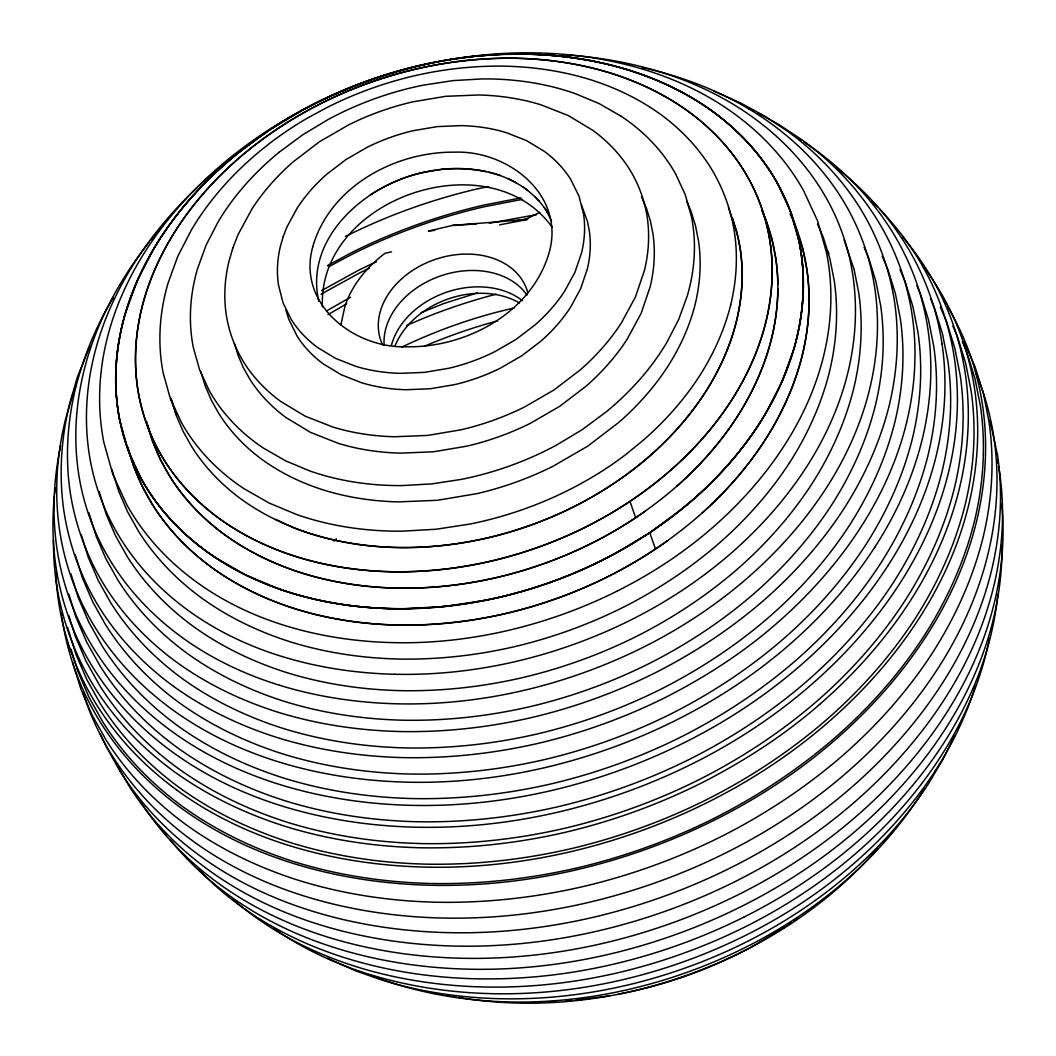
<?xml version="1.0" encoding="UTF-8"?>
<svg xmlns="http://www.w3.org/2000/svg" width="1056" height="1056" viewBox="0 0 1056 1056"><rect width="100%" height="100%" fill="white"/><g stroke="black" fill="none" stroke-linecap="round" stroke-linejoin="round"><path stroke-width="1.5" d="M340.824 325.09L345.048 305.831A115.672 87.688 -19.2 0 1 385.11 253.255L391.512 251.869M906.602 422.532C897.415 460.218 881.087 495.924 860.033 528.422A443.612 336.323 -19.2 0 1 776.992 623.146C743.371 652.608 705.553 676.975 665.782 697.25A443.929 336.56 -19.2 0 1 537.042 743.609C493.31 753.548 448.483 758.472 403.63 757.627A443.929 336.56 -19.2 0 1 278.375 737.92C241.111 726.251 205.471 709.328 173.738 686.479M73.313 392.634L65.274 420.262A454.159 344.309 -19.2 0 0 59.532 529.703C64.627 564.986 77.26 599.095 96.254 629.257A454.159 344.309 -19.2 0 0 171.97 709.355C204.296 732.93 240.9 750.262 279.074 762.023A454.159 344.309 -19.2 0 0 407.326 782.179C453.222 783.248 499.184 778.18 543.893 767.857A454.159 344.309 -19.2 0 0 675.695 720.377C716.588 699.917 755.066 674.56 789.571 644.53A454.159 344.309 -19.2 0 0 874.579 547.549M975.52 685.529C966.346 715.783 952.248 744.401 935.141 770.933M73.867 391.103L75.53 386.536M954.532 735.94L943.021 759.304L928.594 783.526A416.513 315.77 -19.2 0 1 850.621 872.467C818.994 900.016 783.684 923.248 746.196 942.044A416.513 315.77 -19.2 0 1 625.324 985.565C584.311 995.056 542.164 999.676 500.069 998.725A416.513 315.77 -19.2 0 1 382.457 980.219L355.621 970.86L327.518 958.241M89.945 345.972L77.365 377.124L69.524 404.118A443.942 336.56 -19.2 0 0 63.901 510.998C69.142 545.464 81.404 578.635 99.792 608.243A443.942 336.56 -19.2 0 0 173.738 686.479M113.388 297.607C96.162 325.525 83.794 356.268 75.596 387.988A431.429 327.083 -19.2 0 0 70.145 491.872C75.227 525.36 87.16 557.608 105.019 586.37A431.429 327.083 -19.2 0 0 176.88 662.402C207.715 684.618 242.365 701.052 278.573 712.404A431.429 327.083 -19.2 0 0 400.303 731.544C443.89 732.362 487.463 727.584 529.954 717.935A431.429 327.083 -19.2 0 0 655.063 672.87C693.818 653.268 730.29 629.231 763.171 600.851A431.429 327.083 -19.2 0 0 843.863 508.794C864.178 477.088 879.978 442.464 889.112 405.874A431.442 327.083 -19.2 0 0 894.577 301.99C889.482 268.501 877.562 236.267 859.69 207.491A431.429 327.083 -19.2 0 0 787.829 131.459L764.914 116.239L740.23 102.775L713.909 91.159M789.518 462.739C807.431 434.808 821.357 404.29 829.396 372.042A380.2 288.248 -19.2 0 0 834.214 280.5L829.858 258.562L823.271 237.27L817.595 224.11M874.592 547.549C896.148 514.272 912.859 477.708 922.258 439.138A454.159 344.322 -19.2 0 0 928 329.696C922.904 294.413 910.272 260.304 891.277 230.142A454.159 344.309 -19.2 0 0 815.562 150.044L803.735 141.794M887.621 566.201C909.586 532.29 926.627 495.026 936.21 455.704A462.898 350.935 -19.2 0 0 942.071 344.15M924.066 789.096L920.08 795.511A399.551 302.914 -19.2 0 1 845.275 880.823C814.942 907.262 781.07 929.544 745.114 947.562A399.551 302.914 -19.2 0 1 629.152 989.327C589.816 998.435 549.384 1002.857 509.005 1001.946A399.551 302.914 -19.2 0 1 396.172 984.192L384.595 980.404M334.052 541.147L336.336 538.864M220.757 166.703L210.712 175.177A399.551 302.914 -19.2 0 0 135.92 260.489C116.952 289.753 102.26 321.922 93.984 355.859A399.551 302.914 -19.2 0 0 88.928 452.14C93.416 483.186 104.518 513.19 121.229 539.722A399.551 302.914 -19.2 0 0 187.836 610.196C216.282 630.934 248.477 646.18 282.071 656.528M820.472 703.679C784.436 735.24 743.926 761.363 701.303 783.077A475.662 360.624 -19.2 0 1 563.363 832.748C516.516 843.401 468.481 848.668 420.42 847.77A475.675 360.624 -19.2 0 1 286.202 826.663C246.286 814.15 208.085 796.026 174.082 771.54A475.662 360.624 -19.2 0 1 94.868 687.72C75.161 656 62.014 620.44 56.404 583.519A475.675 360.624 -19.2 0 1 53.473 539.59M854.7 801.992C818.585 833.422 778.312 859.94 735.53 881.377A475.319 360.36 -19.2 0 1 597.577 931.049C550.783 941.886 502.669 947.166 454.634 946.07A475.319 360.36 -19.2 0 1 320.417 924.95C280.46 912.661 242.167 894.485 208.309 869.84A475.319 360.347 -19.2 0 1 129.096 785.994L118.272 767.026M279.259 152.13L302.94 134.653L328.588 119.262A261.268 198.079 -19.2 0 1 423.364 85.14L453.024 80.599L482.539 78.923A261.268 198.079 -19.2 0 1 574.741 93.43L599.069 103.567L621.152 116.239M500.069 175.454A122.549 92.915 -19.2 0 0 495.977 174.121C476.863 168.63 456.746 167.429 437.052 169.897A122.562 92.915 -19.2 0 0 422.875 172.511C365.798 184.655 303.97 237.824 318.846 301.396M610.157 73.009A330.964 250.919 -19.2 0 0 516.78 58.331C483.331 57.697 449.909 61.367 417.318 68.772A330.964 250.919 -19.2 0 0 321.341 103.343C291.614 118.378 263.644 136.805 238.418 158.585A330.964 250.919 -19.2 0 0 176.51 229.205C160.921 253.519 148.804 280.091 141.794 308.154A330.964 250.906 -19.2 0 0 137.61 387.842C141.517 413.53 150.665 438.266 164.366 460.337A330.964 250.906 -19.2 0 0 219.49 518.668C243.157 535.696 269.729 548.315 297.502 557.014A330.964 250.919 -19.2 0 0 390.892 571.692C424.327 572.326 457.75 568.656 490.354 561.251A330.964 250.919 -19.2 0 0 586.318 526.693C616.044 511.658 644.015 493.218 669.24 471.438A330.964 250.919 -19.2 0 0 731.148 400.831C746.737 376.504 758.855 349.945 765.864 321.869A330.964 250.919 -19.2 0 0 770.048 242.18C766.141 216.493 756.994 191.756 743.292 169.686A330.964 250.906 -19.2 0 0 688.169 111.368C664.514 94.327 637.943 81.721 610.157 73.009M147.589 424.868L152.843 441.857L160.525 459.69L170.069 476.718A330.964 250.906 -19.2 0 0 225.205 535.049C248.86 552.077 275.431 564.696 303.204 573.395A330.964 250.919 -19.2 0 0 396.594 588.086C430.03 588.72 463.452 585.05 496.056 577.645A330.964 250.919 -19.2 0 0 592.02 543.074C621.746 528.04 649.73 509.599 674.956 487.819A330.964 250.919 -19.2 0 0 736.85 417.212C752.44 392.885 764.557 366.326 771.566 338.263A330.964 250.919 -19.2 0 0 777.797 288.803M617.43 590.951C647.447 575.903 675.919 557.753 701.95 536.554A379.421 287.654 -19.2 0 0 783.79 446.358C801.86 418.559 815.813 387.948 823.693 355.674A379.421 287.654 -19.2 0 0 826.61 253.07L817.568 220.889L803.524 190.502A379.421 287.654 -19.2 0 0 734.422 113.85C710.912 96.677 684.658 83.477 657.228 73.841A379.421 287.654 -19.2 0 0 537.557 52.932C502.656 52.034 467.742 55.638 433.554 62.542A356.36 270.164 -19.2 0 0 304.286 109.111L269.28 130.086L236.993 153.925A356.36 270.164 -19.2 0 0 153.622 249.044L137.24 280.711L125.426 313.091A356.36 270.164 -19.2 0 0 119.816 420.433L128.291 450.701L141.491 479.266A356.36 270.164 -19.2 0 0 215.767 557.819L245.876 575.111L279.035 588.944A356.36 270.164 -19.2 0 0 404.831 608.718L445.064 606.448L485.522 600.257A356.36 270.164 -19.2 0 0 614.79 553.687L649.783 532.712L682.084 508.873A356.36 270.164 -19.2 0 0 765.455 413.754L781.836 382.087L793.637 349.694A356.36 270.164 -19.2 0 0 799.26 242.365L790.772 212.098L777.572 183.533A356.73 270.442 -19.2 0 0 712.615 111.461M127.802 447.071L133.993 467.082L142.296 486.341L152.605 504.742A357.456 270.996 -19.2 0 0 212.15 567.732C237.692 586.133 266.402 599.755 296.393 609.154A357.456 270.996 -19.2 0 0 397.254 625.007C433.369 625.693 469.471 621.733 504.676 613.734A357.456 270.996 -19.2 0 0 608.335 576.404C640.438 560.168 670.652 540.25 697.897 516.727A357.456 270.996 -19.2 0 0 764.755 440.458C781.598 414.203 794.68 385.506 802.256 355.186A357.456 270.996 -19.2 0 0 806.771 269.122L802.679 248.49L793.294 221.074M649.783 532.712L671.642 517.123L692.195 500.346A357.456 270.996 -19.2 0 0 759.053 424.076C775.883 397.808 788.977 369.125 796.541 338.804A357.456 270.996 -19.2 0 0 801.068 252.74C796.858 224.994 786.971 198.277 772.174 174.438A357.456 270.996 -19.2 0 0 712.628 111.448C690.505 95.344 665.834 82.896 640.028 73.854A356.36 270.164 -19.2 0 0 514.246 54.08C482.552 54.278 450.978 58.436 420.09 65.446A357.456 270.996 -19.2 0 0 316.444 102.775C284.341 119.011 254.126 138.93 226.882 162.452A357.456 270.996 -19.2 0 0 160.024 238.722C143.18 264.977 130.099 293.674 122.522 323.994A357.456 270.996 -19.2 0 0 118.008 410.058C122.219 437.804 132.106 464.521 146.903 488.36A357.456 270.996 -19.2 0 0 206.448 551.351C231.99 569.752 260.687 583.374 290.69 592.772A357.456 270.996 -19.2 0 0 391.552 608.626C427.667 609.312 463.769 605.352 498.973 597.353A357.456 270.996 -19.2 0 0 602.633 560.01L626.736 547.034L649.783 532.712L655.499 549.094M786.72 925.914L791.644 922.522M794.112 920.819L797.808 918.271M785.453 926.732L751.727 946.902A356.36 270.164 -19.2 0 1 622.446 993.445C588.258 1000.388 553.344 1003.926 518.443 1003.094A379.421 287.654 -19.2 0 1 464.746 998.395M321.658 290.572L357.826 270.64A453.618 343.9 -19.2 0 1 376.438 261.743M326.436 310.952L350.605 297.251M321.011 294.215L359.357 273.082A449.473 340.758 -19.2 0 1 369.257 268.25M328.02 314.596L346.698 303.785M328.416 266.891L352.123 254.258A453.288 343.649 -19.2 0 1 483.674 206.884L522.496 199.32M327.452 265.597L351.199 252.806A455.902 345.629 -19.2 0 1 483.41 205.194L520.859 197.881M744.163 916.991C785.044 896.504 823.535 871.16 858.04 841.13A454.159 344.309 -19.2 0 0 943.048 744.15C964.616 710.886 981.314 674.309 990.726 635.738A454.159 344.322 -19.2 0 0 997.841 594.238M401.795 347.081C437.659 330.053 475.411 316.589 514.206 308.022M499.567 224.862L523.763 220.202L539.748 212.401M421.106 312.695L443.48 303.64L477.259 292.934M525.65 219.569L452.483 225.43L428.3 231.092L434.795 230.366M437.593 61.816L423.311 64.904A379.922 288.037 -19.2 0 0 313.051 104.61C283.034 119.658 254.575 137.808 228.532 159.007A379.421 287.654 -19.2 0 0 146.692 249.203C128.621 277.015 114.668 307.626 106.788 339.887A379.421 287.654 -19.2 0 0 103.871 442.49L112.926 474.672L126.958 505.058A379.421 287.654 -19.2 0 0 196.06 581.711C219.569 598.884 245.824 612.097 273.253 621.72A379.421 287.654 -19.2 0 0 392.924 642.629C431.323 643.566 469.775 639.289 507.17 630.67A379.922 288.037 -19.2 0 0 617.43 590.951M618.407 994.184L632.689 991.096A379.922 288.037 -19.2 0 0 742.949 951.39C772.966 936.342 801.425 918.192 827.468 896.993A379.421 287.654 -19.2 0 0 877.246 849.077M488.624 186.622L477.695 188.8A455.902 345.629 -19.2 0 0 345.497 236.425M489.364 223.265L536.567 214.632M512.873 221.311L528.29 218.605M422.875 172.511L441.791 169.316A121.955 92.453 -19.2 0 1 460.574 168.551A125.294 95 -19.2 0 1 486.037 171.534M608.982 995.953L576.008 1000.177M447.005 60.047L473.999 56.351L500.887 54.397L527.525 54.16A357.456 270.996 -19.2 0 1 628.373 70.026C658.376 79.424 687.073 93.047 712.628 111.448M523.763 220.202L526.838 219.899M571.52 1000.573L565.554 1001.009M452.483 225.43L476.388 223.912M549.173 1001.748L555.113 1001.603M394.891 674.269C435.27 675.193 475.702 670.745 515.051 661.663A399.551 302.914 -19.2 0 0 631 619.885C666.97 601.88 700.828 579.586 731.174 553.159A399.551 302.914 -19.2 0 0 805.966 467.834C824.947 438.583 839.639 406.402 847.915 372.464A399.551 302.914 -19.2 0 0 852.971 276.184C849.024 249.058 840.088 222.697 826.703 198.766A399.023 302.518 -19.2 0 0 754.037 118.153C725.617 97.376 693.409 82.157 659.828 71.808A399.551 302.914 -19.2 0 0 563.363 54.74M279.748 685.318C244.741 674.533 211.187 658.627 181.526 637.019A416.513 315.77 -19.2 0 1 112.108 563.561M370.445 975.203L383.156 979.928M275.378 519.314L294.518 528.079A295.231 223.819 -19.2 0 0 610.698 485.575A295.231 223.819 -19.2 0 0 738.276 238.022L732.666 218.183M747.49 107.87L753.416 110.629M507.936 178.556L516.014 182.662M757.72 112.86L778.813 124.489L802.402 140.144A443.612 336.31 -19.2 0 1 876.335 218.407C894.907 247.856 907.21 281.173 912.226 315.638A443.612 336.31 -19.2 0 1 906.589 422.532M798.27 138.336L801.002 140.065M523.38 187.136L525.558 188.654A125.308 95 -19.2 0 1 527.657 190.238M177.078 790.271C211.2 815.126 249.81 833.422 290.083 845.83A479.134 363.251 -19.2 0 0 425.383 867.108C473.814 868.23 522.298 862.884 569.474 851.981A479.134 363.251 -19.2 0 0 708.523 801.9C751.661 780.305 792.251 753.562 828.656 721.868A479.134 363.251 -19.2 0 0 918.337 619.555C941.107 584.47 958.729 545.886 968.642 505.19A479.134 363.251 -19.2 0 0 974.714 389.73C969.329 352.506 955.997 316.523 935.959 284.711M274.402 928.884C303.455 949.186 336.046 964.049 369.838 974.53A431.112 326.845 -19.2 0 0 491.581 993.67C535.154 994.686 578.78 989.881 621.232 980.074A431.112 326.845 -19.2 0 0 746.341 934.996C785.162 915.578 821.687 891.502 854.436 862.99A431.112 326.845 -19.2 0 0 935.141 770.933M552.156 227.159C488.809 139.537 317.579 198.818 322.41 306.86M944.473 301.448L946.084 304.168M947.707 306.887C965.765 337.049 977.473 370.867 982.595 405.61A481.417 364.98 -19.2 0 1 976.483 521.624C966.544 562.518 948.803 601.273 925.967 636.53A481.404 364.967 -19.2 0 1 835.837 739.332C799.273 771.184 758.472 798.032 715.15 819.746A481.417 364.98 -19.2 0 1 575.428 870.052C528.04 881.034 479.305 886.367 430.663 885.258A481.417 364.98 -19.2 0 1 294.716 863.874C254.245 851.426 215.464 833.026 181.17 808.064A481.404 364.967 -19.2 0 1 100.94 723.136C80.771 691.178 67.426 655.024 61.987 617.628M112.094 563.561C94.67 535.894 83.107 504.623 78.408 472.27A416.513 315.77 -19.2 0 1 83.688 371.897C92.294 336.508 107.633 302.98 127.406 272.474A416.513 315.77 -19.2 0 1 148.949 242.497M120.041 771.289L106.207 746.618L100.294 733.841M675.589 173.844L685.278 194.779L691.508 216.968A261.268 198.079 -19.2 0 1 687.35 295.667L678.718 319.414L666.719 342.632A261.268 198.079 -19.2 0 1 605.576 412.355L581.909 429.845L556.248 445.236A261.268 198.079 -19.2 0 1 461.472 479.358L431.812 483.899L402.31 485.575A261.268 198.079 -19.2 0 1 310.094 471.055L285.78 460.931L263.683 448.259A261.268 198.079 -19.2 0 1 209.26 390.641L199.571 369.706L193.327 347.53A261.268 198.079 -19.2 0 1 197.485 268.831L206.118 245.084L218.117 221.866A261.268 198.079 -19.2 0 1 279.272 152.143M827.561 250.8L828.973 253.664M551.536 221.047L546.454 210.764A125.308 95 -19.2 0 0 544.355 207.623M964.564 342.408L975.137 366.96L983.506 393.967L989.023 421.819A482.526 365.812 -19.2 0 1 982.925 538.006C972.708 578.926 955.033 617.654 932.316 653.11A482.526 365.812 -19.2 0 1 842.054 756.056C805.292 787.816 764.491 814.691 721.156 836.603A482.526 365.812 -19.2 0 1 581.236 887C533.716 897.811 484.981 903.144 436.234 902.233A482.526 365.812 -19.2 0 1 300.089 880.823C259.578 868.138 220.849 849.737 186.358 824.908A482.526 365.812 -19.2 0 1 105.983 739.873L92.057 715.044L80.863 689.04L72.494 662.033M962.293 341.55L966.623 351.595L974.939 378.431L980.43 406.098A479.49 363.515 -19.2 0 1 974.358 521.558C964.207 562.214 946.638 600.706 924.066 635.936A479.49 363.515 -19.2 0 1 834.385 738.236C797.834 769.798 757.31 796.501 714.239 818.281A479.49 363.515 -19.2 0 1 575.203 868.362C527.974 879.094 479.543 884.413 431.099 883.502A479.49 363.515 -19.2 0 1 295.812 862.224C255.565 849.618 217.074 831.336 182.794 806.665A479.49 363.515 -19.2 0 1 102.934 722.159L89.1 697.475L77.972 671.642L71.042 649.282M952.829 325.934L957.383 336.481L965.62 363.106L971.071 390.562A475.675 360.624 -19.2 0 1 965.052 505.098C954.98 545.437 937.556 583.612 915.156 618.565A475.662 360.624 -19.2 0 1 826.188 720.047C789.941 751.357 749.734 777.85 707.005 799.458A475.662 360.624 -19.2 0 1 569.078 849.143C522.218 859.782 474.184 865.049 426.122 864.151A475.675 360.624 -19.2 0 1 291.905 843.044C251.988 830.544 213.8 812.407 179.797 787.934A475.662 360.624 -19.2 0 1 100.571 704.101L86.843 679.615L75.808 653.981L67.558 627.356M940.249 306.992L946.664 321.895L954.822 348.216L960.208 375.368A470.276 356.532 -19.2 0 1 954.254 488.598C944.302 528.475 927.076 566.227 904.926 600.785A470.276 356.532 -19.2 0 1 816.974 701.118C781.136 732.072 741.378 758.261 699.138 779.618A470.263 356.532 -19.2 0 1 562.769 828.736C516.45 839.269 468.956 844.47 421.45 843.586A470.263 356.532 -19.2 0 1 288.75 822.716C249.282 810.348 211.53 792.422 177.91 768.227A470.276 356.532 -19.2 0 1 99.581 685.344L86.011 661.135L75.095 635.791L68.864 615.674M930.653 299.059L934.441 307.864L942.48 333.788L947.786 360.532A463.241 351.199 -19.2 0 1 941.912 472.072C932.118 511.355 915.143 548.539 893.336 582.569A463.241 351.199 -19.2 0 1 806.692 681.41C771.382 711.889 732.217 737.695 690.624 758.736A463.241 351.199 -19.2 0 1 556.288 807.127C510.655 817.489 463.874 822.624 417.08 821.74A463.241 351.199 -19.2 0 1 286.374 801.187C247.487 789.004 210.302 771.342 177.184 747.516A463.241 351.199 -19.2 0 1 100.03 665.874L86.658 642.035L75.913 617.06L68.825 594.185M916.912 285.754L920.634 294.4L928.514 319.836L933.715 346.064A454.489 344.573 -19.2 0 1 927.973 455.506C918.35 494.05 901.705 530.521 880.295 563.917A454.489 344.56 -19.2 0 1 795.287 660.898C760.65 690.809 722.238 716.113 681.41 736.771A454.489 344.56 -19.2 0 1 549.622 784.238C504.847 794.402 458.951 799.445 413.028 798.574A454.489 344.573 -19.2 0 1 284.79 778.404C246.655 766.458 210.157 749.14 177.672 725.749A454.489 344.56 -19.2 0 1 101.97 645.652L88.862 622.261L78.316 597.762L70.897 573.817M900.002 269.584L905.15 281.543L912.846 306.385L917.928 332.006A443.929 336.56 -19.2 0 1 912.305 438.9C902.92 476.546 886.657 512.186 865.748 544.804A443.929 336.56 -19.2 0 1 782.707 639.527C748.889 668.738 711.348 693.462 671.484 713.632A443.929 336.56 -19.2 0 1 542.744 759.99C499.026 769.93 454.186 774.853 409.332 774.008A443.929 336.56 -19.2 0 1 284.077 754.301C246.814 742.632 211.174 725.71 179.441 702.874A443.942 336.56 -19.2 0 1 105.494 624.624L92.69 601.788L82.381 577.856L75.174 554.558M882.222 256.252L887.858 269.333L895.343 293.476L900.28 318.371A431.442 327.083 -19.2 0 1 894.815 422.255C885.694 458.845 869.88 493.469 849.565 525.175A431.429 327.083 -19.2 0 1 768.874 617.232C735.992 645.625 699.521 669.649 660.766 689.251A431.429 327.083 -19.2 0 1 535.669 734.316C493.165 743.965 449.592 748.744 406.006 747.925A431.429 327.083 -19.2 0 1 284.275 728.785C248.068 717.446 213.431 700.986 182.582 678.797A431.429 327.083 -19.2 0 1 110.722 602.752L98.274 580.549L88.268 557.304L81.259 534.666M864.098 247.342L868.613 257.822L875.833 281.147L880.598 305.21A416.816 316.008 -19.2 0 1 875.332 405.57C866.501 440.92 851.242 474.368 831.613 505.006A416.816 315.995 -19.2 0 1 753.654 593.934C721.882 621.364 686.651 644.582 649.216 663.511A416.816 315.995 -19.2 0 1 528.343 707.045C487.291 716.377 445.196 720.997 403.088 720.205A416.816 315.995 -19.2 0 1 285.476 701.712C250.496 690.756 217.034 674.863 187.229 653.413A416.816 315.995 -19.2 0 1 117.81 579.955L105.785 558.505L96.109 536.039L88.889 512.714M844.074 239.923L854.106 269.478L858.686 292.565A399.841 303.138 -19.2 0 1 853.618 388.832C845.156 422.743 830.518 454.832 811.681 484.216A399.841 303.138 -19.2 0 1 736.903 569.527C706.424 595.848 672.619 618.116 636.715 636.28A399.841 303.138 -19.2 0 1 520.766 678.031C481.378 686.994 440.999 691.416 400.607 690.65A399.841 303.138 -19.2 0 1 287.786 672.91C254.232 662.402 222.13 647.156 193.552 626.591A399.841 303.138 -19.2 0 1 126.944 556.116L115.408 535.537L106.128 513.995L99.198 491.608M790.099 213.668L792.013 218.117M761.746 210.54L766.234 220.942L771.962 239.461L775.751 258.575A330.964 250.919 -19.2 0 1 777.784 284.209M728.416 207.636L736.771 231.752L740.203 249.058A299.732 227.238 -19.2 0 1 736.415 321.222C730.066 346.645 719.096 370.709 704.972 392.726A299.732 227.238 -19.2 0 1 648.912 456.68C626.076 476.401 600.732 493.099 573.817 506.708A299.732 227.238 -19.2 0 1 486.895 538.019C457.38 544.724 427.112 548.051 396.832 547.483A299.732 227.238 -19.2 0 1 312.259 534.178C287.1 526.297 263.036 514.866 241.613 499.448A299.732 227.238 -19.2 0 1 191.69 446.622L183.031 431.204L176.075 415.048L170.887 398.27M686.717 201.287L690.98 211.16L695.521 225.839L698.518 240.966A262.073 198.686 -19.2 0 1 695.204 304.062C689.66 326.291 680.064 347.318 667.722 366.577A262.073 198.686 -19.2 0 1 618.697 422.492L587.611 446.226L553.04 466.25A262.073 198.686 -19.2 0 1 477.035 493.614L437.514 500.28L398.284 501.89A262.073 198.686 -19.2 0 1 324.337 490.261C302.346 483.371 281.305 473.378 262.561 459.888A262.073 198.686 -19.2 0 1 218.922 413.701L211.358 400.211L205.273 386.1L200.732 371.422M641.48 196.838L646.602 208.718L650.417 221.047L652.938 233.759A220.334 167.046 -19.2 0 1 650.153 286.81L641.084 313.487L627.04 339.372A220.334 167.046 -19.2 0 1 585.829 386.39L559.693 406.336L530.627 423.166A220.334 167.046 -19.2 0 1 466.726 446.186L433.501 451.783L400.514 453.13A220.334 167.046 -19.2 0 1 338.342 443.362L310.715 432.472L286.414 417.833A220.334 167.046 -19.2 0 1 249.718 378.998L243.355 367.66L238.247 355.78L234.419 343.451M581.618 205.392L587.479 221.496L589.301 230.723A159.707 121.084 -19.2 0 1 587.281 269.174L580.721 288.512L570.53 307.27A159.707 121.084 -19.2 0 1 540.659 341.352L521.717 355.806L500.65 368.003A159.707 121.084 -19.2 0 1 454.331 384.688L430.254 388.753L406.336 389.73A159.707 121.084 -19.2 0 1 361.284 382.642L341.26 374.748L323.638 364.135A159.707 121.084 -19.2 0 1 297.04 335.993L288.724 319.163L285.952 310.226M976.061 373.402C984.812 394.178 990.647 416.104 994.013 438.372A481.417 364.98 -19.2 0 1 987.901 554.387C977.948 595.28 960.221 634.036 937.372 669.306A481.404 364.967 -19.2 0 1 847.255 772.094C810.691 803.946 769.89 830.795 726.554 852.509A481.417 364.98 -19.2 0 1 586.832 902.827C539.444 913.796 490.723 919.142 442.068 918.034A481.417 364.98 -19.2 0 1 306.134 896.636C265.65 884.189 226.868 865.788 192.588 840.827A481.404 364.967 -19.2 0 1 112.345 755.911C100.109 736.336 90.196 715.308 83.239 693.29M629.983 501.415L635.686 517.796M171.217 399.194L176.352 414.559M112.028 469.775L118.628 491.053L127.446 511.54L138.415 531.115A380.2 288.248 -19.2 0 0 201.749 598.118C228.928 617.681 259.446 632.174 291.364 642.167A380.2 288.235 -19.2 0 0 398.64 659.036C437.052 659.762 475.451 655.552 512.899 647.038A380.2 288.248 -19.2 0 0 623.146 607.332C657.294 590.066 689.436 568.88 718.41 543.866A380.2 288.248 -19.2 0 0 789.518 462.739M989.934 420.064L997.537 455.255A479.134 363.251 -19.2 0 1 991.452 570.728C981.565 611.424 963.904 649.994 941.173 685.093A479.134 363.251 -19.2 0 1 851.479 787.406C815.087 819.1 774.47 845.83 731.346 867.438A479.134 363.251 -19.2 0 1 592.297 917.519C545.12 928.435 496.624 933.755 448.206 932.646A479.134 363.251 -19.2 0 1 312.906 911.354C272.633 898.973 234.023 880.651 199.901 855.809A479.147 363.251 -19.2 0 1 120.041 771.289M997.484 460.205L998.012 463.267M998.54 466.343L999.596 472.481A475.319 360.36 -19.2 0 1 993.564 587.03C983.743 627.409 966.227 665.663 943.681 700.484A475.319 360.36 -19.2 0 1 854.687 801.979M942.071 344.15C936.857 308.194 924 273.425 904.636 242.695A462.898 350.935 -19.2 0 0 836.497 167.891M794.838 224.176A352.084 266.93 -19.2 0 1 701.857 513.335M667.63 540.712A352.084 266.93 -19.2 0 1 128.515 449.896M369.93 195.202A121.955 92.466 -19.2 0 1 386.483 185.618A125.294 95 -19.2 0 1 422.809 172.537M535.432 197.076A125.308 95 -19.2 0 1 538.903 200.732M547.734 212.89A122.562 92.915 -19.2 0 0 546.454 210.764C534.758 192.826 516.199 180.536 495.977 174.121A125.294 95 -19.2 0 0 488.902 172.194M621.139 116.252A261.268 198.079 -19.2 0 1 675.576 173.844M463.254 998.171A379.421 287.654 -19.2 0 1 458.779 997.445M455.809 996.93A379.421 287.654 -19.2 0 1 452.839 996.389M449.882 995.834A379.421 287.654 -19.2 0 1 446.952 995.254M885.944 838.781A379.421 287.654 -19.2 0 1 883.093 842.239M140.342 801.319A469.92 356.268 -19.2 0 0 217.853 882.895C251.302 907.289 289.172 925.214 328.667 937.398A469.92 356.268 -19.2 0 0 461.38 958.254C508.86 959.363 556.42 954.122 602.686 943.43A469.92 356.268 -19.2 0 0 739.068 894.3C781.374 873.127 821.185 846.886 856.891 815.813A469.92 356.268 -19.2 0 0 944.856 715.466C967.177 681.054 984.456 643.21 994.184 603.306A469.92 356.268 -19.2 0 0 1001.788 503.884M744.163 916.978A454.159 344.309 -19.2 0 1 612.361 964.445C567.653 974.807 521.677 979.836 475.781 978.793A454.159 344.309 -19.2 0 1 347.543 958.61C309.355 946.876 272.765 929.518 240.425 905.956A454.159 344.309 -19.2 0 1 198.158 868.85M424.525 346.21A416.513 315.77 -19.2 0 1 497.561 320.879M61.776 616.057A481.417 364.98 -19.2 0 1 61.354 612.916M233.099 899.501A443.612 336.31 -19.2 0 0 253.612 915.842C285.186 938.863 320.945 955.799 358.222 967.296A443.612 336.31 -19.2 0 0 483.503 986.977C528.33 988.02 573.223 983.07 616.902 972.985A443.612 336.31 -19.2 0 0 745.642 926.614C785.585 906.616 823.165 881.852 856.865 852.522A443.612 336.323 -19.2 0 0 939.906 757.786C960.973 725.3 977.288 689.581 986.476 651.908A443.612 336.31 -19.2 0 0 989.432 638.378M170.095 839.546A462.898 350.935 -19.2 0 0 228.532 894.947C261.479 918.984 298.795 936.646 337.696 948.631A462.898 350.935 -19.2 0 0 468.415 969.184C515.196 970.266 562.043 965.105 607.622 954.584A462.898 350.935 -19.2 0 0 741.959 906.193C783.631 885.324 822.848 859.492 858.026 828.881A462.898 350.935 -19.2 0 0 944.658 730.026C966.649 696.128 983.677 658.852 993.26 619.542A462.898 350.935 -19.2 0 0 1001.972 544.606M166.28 834.689A462.898 350.935 -19.2 0 1 164.419 832.234M406.652 325.512A428.314 324.72 -19.2 0 1 496.122 294.228M394.891 674.269A399.551 302.914 -19.2 0 1 282.071 656.515M546.995 54.067A399.551 302.914 -19.2 0 1 555.205 54.331M902.616 236.927A475.319 360.347 -19.2 0 1 926.904 270.006C946.81 301.554 959.996 337.26 965.369 374.18A475.319 360.36 -19.2 0 1 959.336 488.73C949.516 529.109 931.999 567.362 909.454 602.184A475.319 360.36 -19.2 0 1 820.459 703.679M279.761 685.318A416.513 315.77 -19.2 0 0 397.373 703.811C439.468 704.788 481.615 700.141 522.628 690.677A416.513 315.77 -19.2 0 0 643.5 647.13C681.001 628.36 716.285 605.101 747.925 577.566A416.513 315.77 -19.2 0 0 825.898 488.624C845.671 458.119 860.996 424.578 869.616 389.202A416.513 315.77 -19.2 0 0 874.896 288.829C870.21 256.476 858.634 225.205 841.21 197.538A416.513 315.77 -19.2 0 0 771.778 124.08C742.13 102.458 708.563 86.566 673.556 75.781A416.513 315.77 -19.2 0 0 647.09 68.64M150.982 239.95A416.513 315.77 -19.2 0 1 160.42 228.611M642.325 67.558A416.513 315.77 -19.2 0 1 645.506 68.284M60.614 445.87A462.898 350.935 -19.2 0 0 56.879 548.011C62.08 583.968 74.95 618.737 94.314 649.48A462.898 350.935 -19.2 0 0 171.481 731.122C204.428 755.146 241.732 772.807 280.645 784.806A462.898 350.935 -19.2 0 0 411.365 805.345C458.146 806.441 504.992 801.266 550.559 790.746A462.898 350.935 -19.2 0 0 684.895 742.355C726.581 721.499 765.798 695.653 800.963 665.042A462.898 350.935 -19.2 0 0 887.608 566.201M54.45 495.647A469.92 356.268 -19.2 0 0 55.862 565.937C61.142 602.448 74.21 637.732 93.865 668.95A469.92 356.268 -19.2 0 0 172.207 751.832C205.656 776.213 243.527 794.152 283.034 806.322A469.92 356.268 -19.2 0 0 415.734 827.191C463.228 828.287 510.774 823.046 557.04 812.368A469.92 356.268 -19.2 0 0 693.422 763.237C735.728 742.064 775.54 715.823 811.246 684.75A469.92 356.268 -19.2 0 0 899.21 584.404C921.532 549.991 938.81 512.147 948.552 472.23A469.92 356.268 -19.2 0 0 954.492 358.987C949.212 322.476 936.144 287.192 916.489 255.988A469.933 356.268 -19.2 0 0 879.688 209.194M54.608 494.063A469.92 356.268 -19.2 0 1 55.348 487.714M871.781 201.287A469.933 356.268 -19.2 0 1 877.47 206.91M762.92 212.612A325.987 247.144 -19.2 0 1 676.843 486.262M645.097 511.328A325.987 247.144 -19.2 0 1 146.599 421.41M384.146 345.431A77.326 58.621 -19.2 0 1 439.943 276.144A77.326 58.621 -19.2 0 1 527.05 295.139M382.549 344.731A77.326 58.621 -19.2 0 1 433.844 259.895A77.326 58.621 -19.2 0 1 527.881 292.934M391.42 345.286A77.326 58.621 -19.2 0 1 446.609 292.195A77.326 58.621 -19.2 0 1 522.416 300.656M395.116 345.853A78.461 59.492 -19.2 0 1 519.38 302.927M177.091 790.271A479.147 363.251 -19.2 0 1 97.231 705.751C77.154 673.952 63.875 637.956 58.463 600.745A479.134 363.251 -19.2 0 1 55.783 572.405M924.356 267.683A479.147 363.251 -19.2 0 1 927.155 271.55M928.066 272.844A479.147 363.251 -19.2 0 1 935.959 284.711M312.721 246.88C296.776 304.26 354.116 348.691 407.141 346.79C467.056 347.582 532.171 312.272 549.305 252.08C565.237 194.7 507.896 150.269 454.872 152.17C394.957 151.378 329.842 186.688 312.721 246.88M232.874 247.896L228.98 261.294A220.334 167.046 -19.2 0 0 226.195 314.345C228.796 331.452 234.881 347.912 244.002 362.617A220.334 167.046 -19.2 0 0 280.711 401.438L305.012 416.09L332.64 426.98A220.334 167.046 -19.2 0 0 394.812 436.748L427.799 435.402L461.023 429.792A220.334 167.046 -19.2 0 0 524.911 406.784L553.991 389.954L580.114 370.009A220.334 167.046 -19.2 0 0 621.337 322.991L635.382 297.106L644.45 270.442A220.334 167.046 -19.2 0 0 647.236 217.378C644.635 200.284 638.55 183.81 629.429 169.118A220.334 167.046 -19.2 0 0 592.72 130.284L568.418 115.632L540.804 104.755A220.334 167.046 -19.2 0 0 478.619 94.974L445.632 96.32L412.408 101.93A220.334 167.046 -19.2 0 0 348.52 124.938L319.44 141.768L293.304 161.726A220.334 167.046 -19.2 0 0 252.094 208.732L238.049 234.617L232.874 247.896M730.712 304.841C724.363 330.264 713.394 354.314 699.27 376.345A299.732 227.238 -19.2 0 1 643.21 440.299L625.984 454.357A287.747 218.143 -19.2 0 1 588.324 479.45L578.318 485.034A298.808 226.538 -19.2 0 1 469.92 524.053L435.996 529.254L402.244 531.181A298.808 226.538 -19.2 0 1 296.789 514.576L268.976 502.986L243.698 488.492A298.808 226.538 -19.2 0 1 181.46 422.611L170.372 398.666L163.244 373.296A298.808 226.538 -19.2 0 1 167.996 283.285L177.87 256.12L191.598 229.574A298.808 226.538 -19.2 0 1 261.532 149.82L270.27 142.903A287.747 218.143 -19.2 0 1 307.93 117.81L328.139 106.933A299.732 227.238 -19.2 0 1 415.061 75.623C444.576 68.917 474.844 65.604 505.124 66.172A299.732 227.238 -19.2 0 1 589.697 79.464C614.856 87.344 638.92 98.776 660.343 114.193A299.732 227.238 -19.2 0 1 710.266 167.02C722.687 187.004 730.963 209.405 734.501 232.676A299.732 227.238 -19.2 0 1 730.712 304.841M283.259 236.452L280.434 246.167A159.707 121.084 -19.2 0 0 278.414 284.618L283.008 302.782L291.324 319.598A159.707 121.084 -19.2 0 0 317.922 347.754L335.544 358.367L355.568 366.26A159.707 121.084 -19.2 0 0 400.633 373.349L424.552 372.372L448.628 368.306A159.707 121.084 -19.2 0 0 494.934 351.622L516.014 339.425L534.956 324.971A159.707 121.084 -19.2 0 0 564.828 290.888L575.005 272.131L581.579 252.793A159.707 121.084 -19.2 0 0 583.598 214.342L579.005 196.178L570.689 179.362A159.707 121.084 -19.2 0 0 544.091 151.206L526.469 140.593L506.458 132.7A159.707 121.084 -19.2 0 0 461.393 125.611L437.474 126.588L413.398 130.654A159.707 121.084 -19.2 0 0 367.079 147.338L346.012 159.535L327.07 173.989A159.707 121.084 -19.2 0 0 297.198 208.072L287.008 226.829L283.259 236.452M349.694 605.576A352.084 266.93 -19.2 0 0 796.673 230.842A352.084 266.93 -19.2 0 0 232.241 157.78A352.084 266.93 -19.2 0 0 349.694 605.576M352.123 568.867A325.987 247.144 -19.2 0 0 765.983 221.905A325.987 247.144 -19.2 0 0 243.382 154.268A325.987 247.144 -19.2 0 0 352.123 568.867"/></g></svg>
